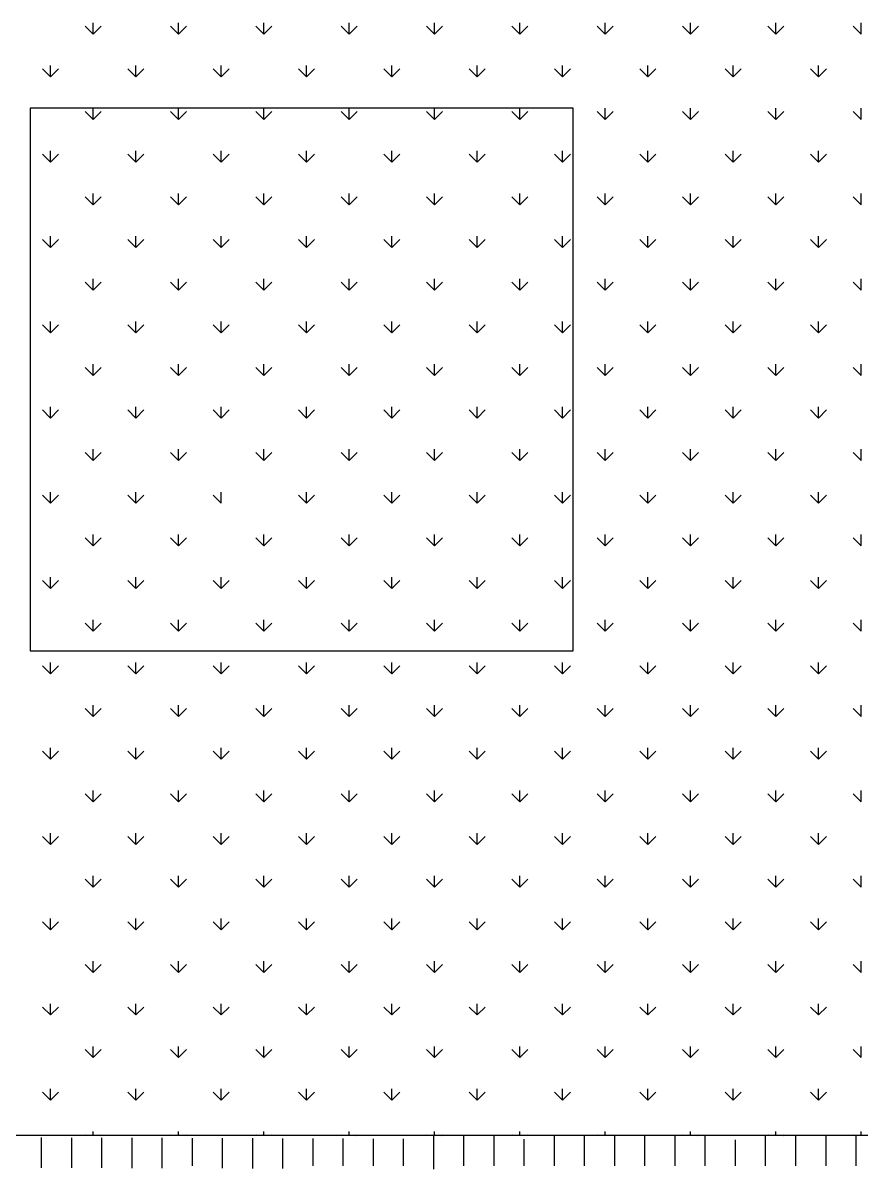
# Model space of a CAD drawing. Header units: millimetres. Extents: x -30782 to 40110, y 35885 to 73818.
# Drawn here: x -14512 to -13123, y 68543 to 70444 of the extents above; entities that cross this region are included whole.
import ezdxf

# ---------------------------------------------------------------- set-up
doc = ezdxf.new("R2010")
doc.units = ezdxf.units.MM

# ---------------------------------------------------------------- blocks, each defined once
blk = doc.blocks.new('A$C7DEE7CBF')
for p, q in [((1404, 1881.8, -342.9), (1390.7, 1895.1, -342.9)), ((1404, 1881.8, -342.9), (1404, 1900.6, -342.9)), ((1404, 1881.8, -342.9), (1417.3, 1895.1, -342.9)), ((1545.4, 1881.8, -342.9), (1532.2, 1895.1, -342.9)), ((1545.4, 1881.8, -342.9), (1545.4, 1900.6, -342.9)), ((1545.4, 1881.8, -342.9), (1558.7, 1895.1, -342.9)), ((1686.8, 1881.8, -342.9), (1673.6, 1895.1, -342.9)), ((1686.8, 1881.8, -342.9), (1686.8, 1900.6, -342.9)), ((1686.8, 1881.8, -342.9), (1700.1, 1895.1, -342.9)), ((1828.3, 1881.8, -342.9), (1815, 1895.1, -342.9)), ((1828.3, 1881.8, -342.9), (1828.3, 1900.6, -342.9)), ((1828.3, 1881.8, -342.9), (1841.5, 1895.1, -342.9)), ((1969.7, 1881.8, -342.9), (1956.4, 1895.1, -342.9)), ((1969.7, 1881.8, -342.9), (1969.7, 1900.6, -342.9)), ((1969.7, 1881.8, -342.9), (1982.9, 1895.1, -342.9)), ((2111.1, 1881.8, -342.9), (2097.8, 1895.1, -342.9)), ((2111.1, 1881.8, -342.9), (2111.1, 1900.6, -342.9)), ((2111.1, 1881.8, -342.9), (2124.4, 1895.1, -342.9)), ((2252.5, 1881.8, -342.9), (2239.3, 1895.1, -342.9)), ((2252.5, 1881.8, -342.9), (2252.5, 1900.6, -342.9)), ((2252.5, 1881.8, -342.9), (2265.8, 1895.1, -342.9)), ((2393.9, 1881.8, -342.9), (2380.7, 1895.1, -342.9)), ((2393.9, 1881.8, -342.9), (2393.9, 1900.6, -342.9)), ((2393.9, 1881.8, -342.9), (2407.2, 1895.1, -342.9)), ((2535.4, 1881.8, -342.9), (2522.1, 1895.1, -342.9)), ((2535.4, 1881.8, -342.9), (2535.4, 1900.6, -342.9)), ((2535.4, 1881.8, -342.9), (2548.6, 1895.1, -342.9)), ((2676.8, 1881.8, -342.9), (2663.5, 1895.1, -342.9)), ((2676.8, 1881.8, -342.9), (2676.8, 1900.6, -342.9)), ((1333.3, 1811.1, -342.9), (1333.3, 1829.9, -342.9)), ((1474.7, 1811.1, -342.9), (1474.7, 1829.9, -342.9)), ((1616.1, 1811.1, -342.9), (1616.1, 1829.9, -342.9)), ((1757.5, 1811.1, -342.9), (1757.5, 1829.9, -342.9)), ((1899, 1811.1, -342.9), (1899, 1829.9, -342.9)), ((2040.4, 1811.1, -342.9), (2040.4, 1829.9, -342.9)), ((2181.8, 1811.1, -342.9), (2181.8, 1829.9, -342.9)), ((2323.2, 1811.1, -342.9), (2323.2, 1829.9, -342.9)), ((2464.7, 1811.1, -342.9), (2464.7, 1829.9, -342.9)), ((2606.1, 1811.1, -342.9), (2606.1, 1829.9, -342.9)), ((1333.3, 1811.1, -342.9), (1320, 1824.4, -342.9)), ((1333.3, 1811.1, -342.9), (1346.5, 1824.4, -342.9)), ((1474.7, 1811.1, -342.9), (1461.4, 1824.4, -342.9)), ((1474.7, 1811.1, -342.9), (1488, 1824.4, -342.9)), ((1616.1, 1811.1, -342.9), (1602.9, 1824.4, -342.9)), ((1616.1, 1811.1, -342.9), (1629.4, 1824.4, -342.9)), ((1757.5, 1811.1, -342.9), (1744.3, 1824.4, -342.9)), ((1757.5, 1811.1, -342.9), (1770.8, 1824.4, -342.9)), ((1899, 1811.1, -342.9), (1885.7, 1824.4, -342.9)), ((1899, 1811.1, -342.9), (1912.2, 1824.4, -342.9)), ((2040.4, 1811.1, -342.9), (2027.1, 1824.4, -342.9)), ((2040.4, 1811.1, -342.9), (2053.6, 1824.4, -342.9)), ((2181.8, 1811.1, -342.9), (2168.6, 1824.4, -342.9)), ((2181.8, 1811.1, -342.9), (2195.1, 1824.4, -342.9)), ((2323.2, 1811.1, -342.9), (2310, 1824.4, -342.9)), ((2323.2, 1811.1, -342.9), (2336.5, 1824.4, -342.9)), ((2464.7, 1811.1, -342.9), (2451.4, 1824.4, -342.9)), ((2464.7, 1811.1, -342.9), (2477.9, 1824.4, -342.9)), ((2606.1, 1811.1, -342.9), (2592.8, 1824.4, -342.9)), ((2606.1, 1811.1, -342.9), (2619.3, 1824.4, -342.9)), ((1299.7, 1759.4, -342.9), (1299.7, 859.4, -342.9)), ((2199.7, 1759.4, -342.9), (1299.7, 1759.4, -342.9)), ((1404, 1740.4, -342.9), (1390.7, 1753.6, -342.9)), ((1404, 1740.4, -342.9), (1404, 1759.1, -342.9)), ((1404, 1740.4, -342.9), (1417.3, 1753.6, -342.9)), ((1545.4, 1740.4, -342.9), (1532.2, 1753.6, -342.9)), ((1545.4, 1740.4, -342.9), (1545.4, 1759.1, -342.9)), ((1545.4, 1740.4, -342.9), (1558.7, 1753.6, -342.9)), ((1686.8, 1740.4, -342.9), (1673.6, 1753.6, -342.9)), ((1686.8, 1740.4, -342.9), (1686.8, 1759.1, -342.9)), ((1686.8, 1740.4, -342.9), (1700.1, 1753.6, -342.9)), ((1828.3, 1740.4, -342.9), (1815, 1753.6, -342.9)), ((1828.3, 1740.4, -342.9), (1828.3, 1759.1, -342.9)), ((1828.3, 1740.4, -342.9), (1841.5, 1753.6, -342.9)), ((1969.7, 1740.4, -342.9), (1956.4, 1753.6, -342.9)), ((1969.7, 1740.4, -342.9), (1969.7, 1759.1, -342.9)), ((1969.7, 1740.4, -342.9), (1982.9, 1753.6, -342.9)), ((2111.1, 1740.4, -342.9), (2097.8, 1753.6, -342.9)), ((2111.1, 1740.4, -342.9), (2111.1, 1759.1, -342.9)), ((2111.1, 1740.4, -342.9), (2124.4, 1753.6, -342.9)), ((2199.7, 859.4, -342.9), (2199.7, 1759.4, -342.9)), ((2252.5, 1740.4, -342.9), (2239.3, 1753.6, -342.9)), ((2252.5, 1740.4, -342.9), (2252.5, 1759.1, -342.9)), ((2252.5, 1740.4, -342.9), (2265.8, 1753.6, -342.9)), ((2393.9, 1740.4, -342.9), (2380.7, 1753.6, -342.9)), ((2393.9, 1740.4, -342.9), (2393.9, 1759.1, -342.9)), ((2393.9, 1740.4, -342.9), (2407.2, 1753.6, -342.9)), ((2535.4, 1740.4, -342.9), (2522.1, 1753.6, -342.9)), ((2535.4, 1740.4, -342.9), (2535.4, 1759.1, -342.9)), ((2535.4, 1740.4, -342.9), (2548.6, 1753.6, -342.9)), ((2676.8, 1740.4, -342.9), (2663.5, 1753.6, -342.9)), ((2676.8, 1740.4, -342.9), (2676.8, 1759.1, -342.9)), ((1333.3, 1669.7, -342.9), (1320, 1682.9, -342.9)), ((1333.3, 1669.7, -342.9), (1333.3, 1688.4, -342.9)), ((1333.3, 1669.7, -342.9), (1346.5, 1682.9, -342.9)), ((1474.7, 1669.7, -342.9), (1461.4, 1682.9, -342.9)), ((1474.7, 1669.7, -342.9), (1474.7, 1688.4, -342.9)), ((1474.7, 1669.7, -342.9), (1488, 1682.9, -342.9)), ((1616.1, 1669.7, -342.9), (1602.9, 1682.9, -342.9)), ((1616.1, 1669.7, -342.9), (1616.1, 1688.4, -342.9)), ((1616.1, 1669.7, -342.9), (1629.4, 1682.9, -342.9)), ((1757.5, 1669.7, -342.9), (1744.3, 1682.9, -342.9)), ((1757.5, 1669.7, -342.9), (1757.5, 1688.4, -342.9)), ((1757.5, 1669.7, -342.9), (1770.8, 1682.9, -342.9)), ((1899, 1669.7, -342.9), (1885.7, 1682.9, -342.9)), ((1899, 1669.7, -342.9), (1899, 1688.4, -342.9)), ((1899, 1669.7, -342.9), (1912.2, 1682.9, -342.9)), ((2040.4, 1669.7, -342.9), (2027.1, 1682.9, -342.9)), ((2040.4, 1669.7, -342.9), (2040.4, 1688.4, -342.9)), ((2040.4, 1669.7, -342.9), (2053.6, 1682.9, -342.9)), ((2181.8, 1669.7, -342.9), (2168.6, 1682.9, -342.9)), ((2181.8, 1669.7, -342.9), (2181.8, 1688.4, -342.9)), ((2181.8, 1669.7, -342.9), (2195.1, 1682.9, -342.9)), ((2323.2, 1669.7, -342.9), (2310, 1682.9, -342.9)), ((2323.2, 1669.7, -342.9), (2323.2, 1688.4, -342.9)), ((2323.2, 1669.7, -342.9), (2336.5, 1682.9, -342.9)), ((2464.7, 1669.7, -342.9), (2451.4, 1682.9, -342.9)), ((2464.7, 1669.7, -342.9), (2464.7, 1688.4, -342.9)), ((2464.7, 1669.7, -342.9), (2477.9, 1682.9, -342.9)), ((2606.1, 1669.7, -342.9), (2592.8, 1682.9, -342.9)), ((2606.1, 1669.7, -342.9), (2606.1, 1688.4, -342.9)), ((2606.1, 1669.7, -342.9), (2619.3, 1682.9, -342.9)), ((1404, 1599, -342.9), (1404, 1617.7, -342.9)), ((1545.4, 1599, -342.9), (1545.4, 1617.7, -342.9)), ((1686.8, 1599, -342.9), (1686.8, 1617.7, -342.9)), ((1828.3, 1599, -342.9), (1828.3, 1617.7, -342.9)), ((1969.7, 1599, -342.9), (1969.7, 1617.7, -342.9)), ((2111.1, 1599, -342.9), (2111.1, 1617.7, -342.9)), ((2252.5, 1599, -342.9), (2252.5, 1617.7, -342.9)), ((2393.9, 1599, -342.9), (2393.9, 1617.7, -342.9)), ((2535.4, 1599, -342.9), (2535.4, 1617.7, -342.9)), ((2676.8, 1599, -342.9), (2676.8, 1617.7, -342.9)), ((1404, 1599, -342.9), (1390.7, 1612.2, -342.9)), ((1404, 1599, -342.9), (1417.3, 1612.2, -342.9)), ((1545.4, 1599, -342.9), (1532.2, 1612.2, -342.9)), ((1545.4, 1599, -342.9), (1558.7, 1612.2, -342.9)), ((1686.8, 1599, -342.9), (1673.6, 1612.2, -342.9)), ((1686.8, 1599, -342.9), (1700.1, 1612.2, -342.9)), ((1828.3, 1599, -342.9), (1815, 1612.2, -342.9)), ((1828.3, 1599, -342.9), (1841.5, 1612.2, -342.9)), ((1969.7, 1599, -342.9), (1956.4, 1612.2, -342.9)), ((1969.7, 1599, -342.9), (1982.9, 1612.2, -342.9)), ((2111.1, 1599, -342.9), (2097.8, 1612.2, -342.9)), ((2111.1, 1599, -342.9), (2124.4, 1612.2, -342.9)), ((2252.5, 1599, -342.9), (2239.3, 1612.2, -342.9)), ((2252.5, 1599, -342.9), (2265.8, 1612.2, -342.9)), ((2393.9, 1599, -342.9), (2380.7, 1612.2, -342.9)), ((2393.9, 1599, -342.9), (2407.2, 1612.2, -342.9)), ((2535.4, 1599, -342.9), (2522.1, 1612.2, -342.9)), ((2535.4, 1599, -342.9), (2548.6, 1612.2, -342.9)), ((2676.8, 1599, -342.9), (2663.5, 1612.2, -342.9)), ((1333.3, 1528.3, -342.9), (1320, 1541.5, -342.9)), ((1333.3, 1528.3, -342.9), (1333.3, 1547, -342.9)), ((1333.3, 1528.3, -342.9), (1346.5, 1541.5, -342.9)), ((1474.7, 1528.3, -342.9), (1461.4, 1541.5, -342.9)), ((1474.7, 1528.3, -342.9), (1474.7, 1547, -342.9)), ((1474.7, 1528.3, -342.9), (1488, 1541.5, -342.9)), ((1616.1, 1528.3, -342.9), (1602.9, 1541.5, -342.9)), ((1616.1, 1528.3, -342.9), (1616.1, 1547, -342.9)), ((1616.1, 1528.3, -342.9), (1629.4, 1541.5, -342.9)), ((1757.5, 1528.3, -342.9), (1744.3, 1541.5, -342.9)), ((1757.5, 1528.3, -342.9), (1757.5, 1547, -342.9)), ((1757.5, 1528.3, -342.9), (1770.8, 1541.5, -342.9)), ((1899, 1528.3, -342.9), (1885.7, 1541.5, -342.9)), ((1899, 1528.3, -342.9), (1899, 1547, -342.9)), ((1899, 1528.3, -342.9), (1912.2, 1541.5, -342.9)), ((2040.4, 1528.3, -342.9), (2027.1, 1541.5, -342.9)), ((2040.4, 1528.3, -342.9), (2040.4, 1547, -342.9)), ((2040.4, 1528.3, -342.9), (2053.6, 1541.5, -342.9)), ((2181.8, 1528.3, -342.9), (2168.6, 1541.5, -342.9)), ((2181.8, 1528.3, -342.9), (2181.8, 1547, -342.9)), ((2181.8, 1528.3, -342.9), (2195.1, 1541.5, -342.9)), ((2323.2, 1528.3, -342.9), (2310, 1541.5, -342.9)), ((2323.2, 1528.3, -342.9), (2323.2, 1547, -342.9)), ((2323.2, 1528.3, -342.9), (2336.5, 1541.5, -342.9)), ((2464.7, 1528.3, -342.9), (2451.4, 1541.5, -342.9)), ((2464.7, 1528.3, -342.9), (2464.7, 1547, -342.9)), ((2464.7, 1528.3, -342.9), (2477.9, 1541.5, -342.9)), ((2606.1, 1528.3, -342.9), (2592.8, 1541.5, -342.9)), ((2606.1, 1528.3, -342.9), (2606.1, 1547, -342.9)), ((2606.1, 1528.3, -342.9), (2619.3, 1541.5, -342.9)), ((1404, 1457.5, -342.9), (1390.7, 1470.8, -342.9)), ((1404, 1457.5, -342.9), (1404, 1476.3, -342.9)), ((1404, 1457.5, -342.9), (1417.3, 1470.8, -342.9)), ((1545.4, 1457.5, -342.9), (1532.2, 1470.8, -342.9)), ((1545.4, 1457.5, -342.9), (1545.4, 1476.3, -342.9)), ((1545.4, 1457.5, -342.9), (1558.7, 1470.8, -342.9)), ((1686.8, 1457.5, -342.9), (1673.6, 1470.8, -342.9)), ((1686.8, 1457.5, -342.9), (1686.8, 1476.3, -342.9)), ((1686.8, 1457.5, -342.9), (1700.1, 1470.8, -342.9)), ((1828.3, 1457.5, -342.9), (1815, 1470.8, -342.9)), ((1828.3, 1457.5, -342.9), (1828.3, 1476.3, -342.9)), ((1828.3, 1457.5, -342.9), (1841.5, 1470.8, -342.9)), ((1969.7, 1457.5, -342.9), (1956.4, 1470.8, -342.9)), ((1969.7, 1457.5, -342.9), (1969.7, 1476.3, -342.9)), ((1969.7, 1457.5, -342.9), (1982.9, 1470.8, -342.9)), ((2111.1, 1457.5, -342.9), (2097.8, 1470.8, -342.9)), ((2111.1, 1457.5, -342.9), (2111.1, 1476.3, -342.9)), ((2111.1, 1457.5, -342.9), (2124.4, 1470.8, -342.9)), ((2252.5, 1457.5, -342.9), (2239.3, 1470.8, -342.9)), ((2252.5, 1457.5, -342.9), (2252.5, 1476.3, -342.9)), ((2252.5, 1457.5, -342.9), (2265.8, 1470.8, -342.9)), ((2393.9, 1457.5, -342.9), (2380.7, 1470.8, -342.9)), ((2393.9, 1457.5, -342.9), (2393.9, 1476.3, -342.9)), ((2393.9, 1457.5, -342.9), (2407.2, 1470.8, -342.9)), ((2535.4, 1457.5, -342.9), (2522.1, 1470.8, -342.9)), ((2535.4, 1457.5, -342.9), (2535.4, 1476.3, -342.9)), ((2535.4, 1457.5, -342.9), (2548.6, 1470.8, -342.9)), ((2676.8, 1457.5, -342.9), (2663.5, 1470.8, -342.9)), ((2676.8, 1457.5, -342.9), (2676.8, 1476.3, -342.9)), ((1333.3, 1386.8, -342.9), (1320, 1400.1, -342.9)), ((1333.3, 1386.8, -342.9), (1333.3, 1405.6, -342.9)), ((1333.3, 1386.8, -342.9), (1346.5, 1400.1, -342.9)), ((1474.7, 1386.8, -342.9), (1461.4, 1400.1, -342.9)), ((1474.7, 1386.8, -342.9), (1474.7, 1405.6, -342.9)), ((1474.7, 1386.8, -342.9), (1488, 1400.1, -342.9)), ((1616.1, 1386.8, -342.9), (1602.9, 1400.1, -342.9)), ((1616.1, 1386.8, -342.9), (1616.1, 1405.6, -342.9)), ((1616.1, 1386.8, -342.9), (1629.4, 1400.1, -342.9)), ((1757.5, 1386.8, -342.9), (1744.3, 1400.1, -342.9)), ((1757.5, 1386.8, -342.9), (1757.5, 1405.6, -342.9)), ((1757.5, 1386.8, -342.9), (1770.8, 1400.1, -342.9)), ((1899, 1386.8, -342.9), (1885.7, 1400.1, -342.9)), ((1899, 1386.8, -342.9), (1899, 1405.6, -342.9)), ((1899, 1386.8, -342.9), (1912.2, 1400.1, -342.9)), ((2040.4, 1386.8, -342.9), (2027.1, 1400.1, -342.9)), ((2040.4, 1386.8, -342.9), (2040.4, 1405.6, -342.9)), ((2040.4, 1386.8, -342.9), (2053.6, 1400.1, -342.9)), ((2181.8, 1386.8, -342.9), (2168.6, 1400.1, -342.9)), ((2181.8, 1386.8, -342.9), (2181.8, 1405.6, -342.9)), ((2181.8, 1386.8, -342.9), (2195.1, 1400.1, -342.9)), ((2323.2, 1386.8, -342.9), (2310, 1400.1, -342.9)), ((2323.2, 1386.8, -342.9), (2323.2, 1405.6, -342.9)), ((2323.2, 1386.8, -342.9), (2336.5, 1400.1, -342.9)), ((2464.7, 1386.8, -342.9), (2451.4, 1400.1, -342.9)), ((2464.7, 1386.8, -342.9), (2464.7, 1405.6, -342.9)), ((2464.7, 1386.8, -342.9), (2477.9, 1400.1, -342.9)), ((2606.1, 1386.8, -342.9), (2592.8, 1400.1, -342.9)), ((2606.1, 1386.8, -342.9), (2606.1, 1405.6, -342.9)), ((2606.1, 1386.8, -342.9), (2619.3, 1400.1, -342.9)), ((1404, 1316.1, -342.9), (1404, 1334.9, -342.9)), ((1545.4, 1316.1, -342.9), (1545.4, 1334.9, -342.9)), ((1686.8, 1316.1, -342.9), (1686.8, 1334.9, -342.9)), ((1828.3, 1316.1, -342.9), (1828.3, 1334.9, -342.9)), ((1969.7, 1316.1, -342.9), (1969.7, 1334.9, -342.9)), ((2111.1, 1316.1, -342.9), (2111.1, 1334.9, -342.9)), ((2252.5, 1316.1, -342.9), (2252.5, 1334.9, -342.9)), ((2393.9, 1316.1, -342.9), (2393.9, 1334.9, -342.9)), ((2535.4, 1316.1, -342.9), (2535.4, 1334.9, -342.9)), ((2676.8, 1316.1, -342.9), (2676.8, 1334.9, -342.9)), ((1404, 1316.1, -342.9), (1390.7, 1329.4, -342.9)), ((1404, 1316.1, -342.9), (1417.3, 1329.4, -342.9)), ((1545.4, 1316.1, -342.9), (1532.2, 1329.4, -342.9)), ((1545.4, 1316.1, -342.9), (1558.7, 1329.4, -342.9)), ((1686.8, 1316.1, -342.9), (1673.6, 1329.4, -342.9)), ((1686.8, 1316.1, -342.9), (1700.1, 1329.4, -342.9)), ((1828.3, 1316.1, -342.9), (1815, 1329.4, -342.9)), ((1828.3, 1316.1, -342.9), (1841.5, 1329.4, -342.9)), ((1969.7, 1316.1, -342.9), (1956.4, 1329.4, -342.9)), ((1969.7, 1316.1, -342.9), (1982.9, 1329.4, -342.9)), ((2111.1, 1316.1, -342.9), (2097.8, 1329.4, -342.9)), ((2111.1, 1316.1, -342.9), (2124.4, 1329.4, -342.9)), ((2252.5, 1316.1, -342.9), (2239.3, 1329.4, -342.9)), ((2252.5, 1316.1, -342.9), (2265.8, 1329.4, -342.9)), ((2393.9, 1316.1, -342.9), (2380.7, 1329.4, -342.9)), ((2393.9, 1316.1, -342.9), (2407.2, 1329.4, -342.9)), ((2535.4, 1316.1, -342.9), (2522.1, 1329.4, -342.9)), ((2535.4, 1316.1, -342.9), (2548.6, 1329.4, -342.9)), ((2676.8, 1316.1, -342.9), (2663.5, 1329.4, -342.9)), ((1333.3, 1245.4, -342.9), (1320, 1258.7, -342.9)), ((1333.3, 1245.4, -342.9), (1333.3, 1264.2, -342.9)), ((1333.3, 1245.4, -342.9), (1346.5, 1258.7, -342.9)), ((1474.7, 1245.4, -342.9), (1461.4, 1258.7, -342.9)), ((1474.7, 1245.4, -342.9), (1474.7, 1264.2, -342.9)), ((1474.7, 1245.4, -342.9), (1488, 1258.7, -342.9)), ((1616.1, 1245.4, -342.9), (1602.9, 1258.7, -342.9)), ((1616.1, 1245.4, -342.9), (1616.1, 1264.2, -342.9)), ((1616.1, 1245.4, -342.9), (1629.4, 1258.7, -342.9)), ((1757.5, 1245.4, -342.9), (1744.3, 1258.7, -342.9)), ((1757.5, 1245.4, -342.9), (1757.5, 1264.2, -342.9)), ((1757.5, 1245.4, -342.9), (1770.8, 1258.7, -342.9)), ((1899, 1245.4, -342.9), (1885.7, 1258.7, -342.9)), ((1899, 1245.4, -342.9), (1899, 1264.2, -342.9)), ((1899, 1245.4, -342.9), (1912.2, 1258.7, -342.9)), ((2040.4, 1245.4, -342.9), (2027.1, 1258.7, -342.9)), ((2040.4, 1245.4, -342.9), (2040.4, 1264.2, -342.9)), ((2040.4, 1245.4, -342.9), (2053.6, 1258.7, -342.9)), ((2181.8, 1245.4, -342.9), (2168.6, 1258.7, -342.9)), ((2181.8, 1245.4, -342.9), (2181.8, 1264.2, -342.9)), ((2181.8, 1245.4, -342.9), (2195.1, 1258.7, -342.9)), ((2323.2, 1245.4, -342.9), (2310, 1258.7, -342.9)), ((2323.2, 1245.4, -342.9), (2323.2, 1264.2, -342.9)), ((2323.2, 1245.4, -342.9), (2336.5, 1258.7, -342.9)), ((2464.7, 1245.4, -342.9), (2451.4, 1258.7, -342.9)), ((2464.7, 1245.4, -342.9), (2464.7, 1264.2, -342.9)), ((2464.7, 1245.4, -342.9), (2477.9, 1258.7, -342.9)), ((2606.1, 1245.4, -342.9), (2592.8, 1258.7, -342.9)), ((2606.1, 1245.4, -342.9), (2606.1, 1264.2, -342.9)), ((2606.1, 1245.4, -342.9), (2619.3, 1258.7, -342.9)), ((1404, 1174.7, -342.9), (1390.7, 1188, -342.9)), ((1404, 1174.7, -342.9), (1404, 1193.5, -342.9)), ((1404, 1174.7, -342.9), (1417.3, 1188, -342.9)), ((1545.4, 1174.7, -342.9), (1532.2, 1188, -342.9)), ((1545.4, 1174.7, -342.9), (1545.4, 1193.5, -342.9)), ((1545.4, 1174.7, -342.9), (1558.7, 1188, -342.9)), ((1686.8, 1174.7, -342.9), (1673.6, 1188, -342.9)), ((1686.8, 1174.7, -342.9), (1686.8, 1193.5, -342.9)), ((1686.8, 1174.7, -342.9), (1700.1, 1188, -342.9)), ((1828.3, 1174.7, -342.9), (1815, 1188, -342.9)), ((1828.3, 1174.7, -342.9), (1828.3, 1193.5, -342.9)), ((1828.3, 1174.7, -342.9), (1841.5, 1188, -342.9)), ((1969.7, 1174.7, -342.9), (1956.4, 1188, -342.9)), ((1969.7, 1174.7, -342.9), (1969.7, 1193.5, -342.9)), ((1969.7, 1174.7, -342.9), (1982.9, 1188, -342.9)), ((2111.1, 1174.7, -342.9), (2097.8, 1188, -342.9)), ((2111.1, 1174.7, -342.9), (2111.1, 1193.5, -342.9)), ((2111.1, 1174.7, -342.9), (2124.4, 1188, -342.9)), ((2252.5, 1174.7, -342.9), (2239.3, 1188, -342.9)), ((2252.5, 1174.7, -342.9), (2252.5, 1193.5, -342.9)), ((2252.5, 1174.7, -342.9), (2265.8, 1188, -342.9)), ((2393.9, 1174.7, -342.9), (2380.7, 1188, -342.9)), ((2393.9, 1174.7, -342.9), (2393.9, 1193.5, -342.9)), ((2393.9, 1174.7, -342.9), (2407.2, 1188, -342.9)), ((2535.4, 1174.7, -342.9), (2522.1, 1188, -342.9)), ((2535.4, 1174.7, -342.9), (2535.4, 1193.5, -342.9)), ((2535.4, 1174.7, -342.9), (2548.6, 1188, -342.9)), ((2676.8, 1174.7, -342.9), (2663.5, 1188, -342.9)), ((2676.8, 1174.7, -342.9), (2676.8, 1193.5, -342.9)), ((1333.3, 1104, -342.9), (1333.3, 1122.7, -342.9)), ((1474.7, 1104, -342.9), (1474.7, 1122.7, -342.9)), ((1616.1, 1104, -342.9), (1616.1, 1122.7, -342.9)), ((1757.5, 1104, -342.9), (1757.5, 1122.7, -342.9)), ((1899, 1104, -342.9), (1899, 1122.7, -342.9)), ((2040.4, 1104, -342.9), (2040.4, 1122.7, -342.9)), ((2181.8, 1104, -342.9), (2181.8, 1122.7, -342.9)), ((2323.2, 1104, -342.9), (2323.2, 1122.7, -342.9)), ((2464.7, 1104, -342.9), (2464.7, 1122.7, -342.9)), ((2606.1, 1104, -342.9), (2606.1, 1122.7, -342.9)), ((1333.3, 1104, -342.9), (1320, 1117.3, -342.9)), ((1333.3, 1104, -342.9), (1346.5, 1117.3, -342.9)), ((1474.7, 1104, -342.9), (1461.4, 1117.3, -342.9)), ((1474.7, 1104, -342.9), (1488, 1117.3, -342.9)), ((1616.1, 1104, -342.9), (1602.9, 1117.3, -342.9)), ((1757.5, 1104, -342.9), (1744.3, 1117.3, -342.9)), ((1757.5, 1104, -342.9), (1770.8, 1117.3, -342.9)), ((1899, 1104, -342.9), (1885.7, 1117.3, -342.9)), ((1899, 1104, -342.9), (1912.2, 1117.3, -342.9)), ((2040.4, 1104, -342.9), (2027.1, 1117.3, -342.9)), ((2040.4, 1104, -342.9), (2053.6, 1117.3, -342.9)), ((2181.8, 1104, -342.9), (2168.6, 1117.3, -342.9)), ((2181.8, 1104, -342.9), (2195.1, 1117.3, -342.9)), ((2323.2, 1104, -342.9), (2310, 1117.3, -342.9)), ((2323.2, 1104, -342.9), (2336.5, 1117.3, -342.9)), ((2464.7, 1104, -342.9), (2451.4, 1117.3, -342.9)), ((2464.7, 1104, -342.9), (2477.9, 1117.3, -342.9)), ((2606.1, 1104, -342.9), (2592.8, 1117.3, -342.9)), ((2606.1, 1104, -342.9), (2619.3, 1117.3, -342.9)), ((1404, 1033.3, -342.9), (1390.7, 1046.5, -342.9)), ((1404, 1033.3, -342.9), (1404, 1052, -342.9)), ((1404, 1033.3, -342.9), (1417.3, 1046.5, -342.9)), ((1545.4, 1033.3, -342.9), (1532.2, 1046.5, -342.9)), ((1545.4, 1033.3, -342.9), (1545.4, 1052, -342.9)), ((1545.4, 1033.3, -342.9), (1558.7, 1046.5, -342.9)), ((1686.8, 1033.3, -342.9), (1673.6, 1046.5, -342.9)), ((1686.8, 1033.3, -342.9), (1686.8, 1052, -342.9)), ((1686.8, 1033.3, -342.9), (1700.1, 1046.5, -342.9)), ((1828.3, 1033.3, -342.9), (1815, 1046.5, -342.9)), ((1828.3, 1033.3, -342.9), (1828.3, 1052, -342.9)), ((1828.3, 1033.3, -342.9), (1841.5, 1046.5, -342.9)), ((1969.7, 1033.3, -342.9), (1956.4, 1046.5, -342.9)), ((1969.7, 1033.3, -342.9), (1969.7, 1052, -342.9)), ((1969.7, 1033.3, -342.9), (1982.9, 1046.5, -342.9)), ((2111.1, 1033.3, -342.9), (2097.8, 1046.5, -342.9)), ((2111.1, 1033.3, -342.9), (2111.1, 1052, -342.9)), ((2111.1, 1033.3, -342.9), (2124.4, 1046.5, -342.9)), ((2252.5, 1033.3, -342.9), (2239.3, 1046.5, -342.9)), ((2252.5, 1033.3, -342.9), (2252.5, 1052, -342.9)), ((2252.5, 1033.3, -342.9), (2265.8, 1046.5, -342.9)), ((2393.9, 1033.3, -342.9), (2380.7, 1046.5, -342.9)), ((2393.9, 1033.3, -342.9), (2393.9, 1052, -342.9)), ((2393.9, 1033.3, -342.9), (2407.2, 1046.5, -342.9)), ((2535.4, 1033.3, -342.9), (2522.1, 1046.5, -342.9)), ((2535.4, 1033.3, -342.9), (2535.4, 1052, -342.9)), ((2535.4, 1033.3, -342.9), (2548.6, 1046.5, -342.9)), ((2676.8, 1033.3, -342.9), (2663.5, 1046.5, -342.9)), ((2676.8, 1033.3, -342.9), (2676.8, 1052, -342.9)), ((1333.3, 962.6, -342.9), (1320, 975.8, -342.9)), ((1333.3, 962.6, -342.9), (1333.3, 981.3, -342.9)), ((1333.3, 962.6, -342.9), (1346.5, 975.8, -342.9)), ((1474.7, 962.6, -342.9), (1461.4, 975.8, -342.9)), ((1474.7, 962.6, -342.9), (1474.7, 981.3, -342.9)), ((1474.7, 962.6, -342.9), (1488, 975.8, -342.9)), ((1616.1, 962.6, -342.9), (1602.9, 975.8, -342.9)), ((1616.1, 962.6, -342.9), (1616.1, 981.3, -342.9)), ((1616.1, 962.6, -342.9), (1629.4, 975.8, -342.9)), ((1757.5, 962.6, -342.9), (1744.3, 975.8, -342.9)), ((1757.5, 962.6, -342.9), (1757.5, 981.3, -342.9)), ((1757.5, 962.6, -342.9), (1770.8, 975.8, -342.9)), ((1899, 962.6, -342.9), (1885.7, 975.8, -342.9)), ((1899, 962.6, -342.9), (1899, 981.3, -342.9)), ((1899, 962.6, -342.9), (1912.2, 975.8, -342.9)), ((2040.4, 962.6, -342.9), (2027.1, 975.8, -342.9)), ((2040.4, 962.6, -342.9), (2040.4, 981.3, -342.9)), ((2040.4, 962.6, -342.9), (2053.6, 975.8, -342.9)), ((2181.8, 962.6, -342.9), (2168.6, 975.8, -342.9)), ((2181.8, 962.6, -342.9), (2181.8, 981.3, -342.9)), ((2181.8, 962.6, -342.9), (2195.1, 975.8, -342.9)), ((2323.2, 962.6, -342.9), (2310, 975.8, -342.9)), ((2323.2, 962.6, -342.9), (2323.2, 981.3, -342.9)), ((2323.2, 962.6, -342.9), (2336.5, 975.8, -342.9)), ((2464.7, 962.6, -342.9), (2451.4, 975.8, -342.9)), ((2464.7, 962.6, -342.9), (2464.7, 981.3, -342.9)), ((2464.7, 962.6, -342.9), (2477.9, 975.8, -342.9)), ((2606.1, 962.6, -342.9), (2592.8, 975.8, -342.9)), ((2606.1, 962.6, -342.9), (2606.1, 981.3, -342.9)), ((2606.1, 962.6, -342.9), (2619.3, 975.8, -342.9)), ((1404, 891.9, -342.9), (1390.7, 905.1, -342.9)), ((1404, 891.9, -342.9), (1404, 910.6, -342.9)), ((1404, 891.9, -342.9), (1417.3, 905.1, -342.9)), ((1545.4, 891.9, -342.9), (1532.2, 905.1, -342.9)), ((1545.4, 891.9, -342.9), (1545.4, 910.6, -342.9)), ((1545.4, 891.9, -342.9), (1558.7, 905.1, -342.9)), ((1686.8, 891.9, -342.9), (1673.6, 905.1, -342.9)), ((1686.8, 891.9, -342.9), (1686.8, 910.6, -342.9)), ((1686.8, 891.9, -342.9), (1700.1, 905.1, -342.9)), ((1828.3, 891.9, -342.9), (1815, 905.1, -342.9)), ((1828.3, 891.9, -342.9), (1828.3, 910.6, -342.9)), ((1828.3, 891.9, -342.9), (1841.5, 905.1, -342.9)), ((1969.7, 891.9, -342.9), (1956.4, 905.1, -342.9)), ((1969.7, 891.9, -342.9), (1969.7, 910.6, -342.9)), ((1969.7, 891.9, -342.9), (1982.9, 905.1, -342.9)), ((2111.1, 891.9, -342.9), (2097.8, 905.1, -342.9)), ((2111.1, 891.9, -342.9), (2111.1, 910.6, -342.9)), ((2111.1, 891.9, -342.9), (2124.4, 905.1, -342.9)), ((2252.5, 891.9, -342.9), (2239.3, 905.1, -342.9)), ((2252.5, 891.9, -342.9), (2252.5, 910.6, -342.9)), ((2252.5, 891.9, -342.9), (2265.8, 905.1, -342.9)), ((2393.9, 891.9, -342.9), (2380.7, 905.1, -342.9)), ((2393.9, 891.9, -342.9), (2393.9, 910.6, -342.9)), ((2393.9, 891.9, -342.9), (2407.2, 905.1, -342.9)), ((2535.4, 891.9, -342.9), (2522.1, 905.1, -342.9)), ((2535.4, 891.9, -342.9), (2535.4, 910.6, -342.9)), ((2535.4, 891.9, -342.9), (2548.6, 905.1, -342.9)), ((2676.8, 891.9, -342.9), (2663.5, 905.1, -342.9)), ((2676.8, 891.9, -342.9), (2676.8, 910.6, -342.9)), ((1299.7, 859.4, -342.9), (2199.7, 859.4, -342.9)), ((1333.3, 821.2, -342.9), (1333.3, 839.9, -342.9)), ((1474.7, 821.2, -342.9), (1474.7, 839.9, -342.9)), ((1616.1, 821.2, -342.9), (1616.1, 839.9, -342.9)), ((1757.5, 821.2, -342.9), (1757.5, 839.9, -342.9)), ((1899, 821.2, -342.9), (1899, 839.9, -342.9)), ((2040.4, 821.2, -342.9), (2040.4, 839.9, -342.9)), ((2181.8, 821.2, -342.9), (2181.8, 839.9, -342.9)), ((2323.2, 821.2, -342.9), (2323.2, 839.9, -342.9)), ((2464.7, 821.2, -342.9), (2464.7, 839.9, -342.9)), ((2606.1, 821.2, -342.9), (2606.1, 839.9, -342.9)), ((1333.3, 821.2, -342.9), (1320, 834.4, -342.9)), ((1333.3, 821.2, -342.9), (1346.5, 834.4, -342.9)), ((1474.7, 821.2, -342.9), (1461.4, 834.4, -342.9)), ((1474.7, 821.2, -342.9), (1488, 834.4, -342.9)), ((1616.1, 821.2, -342.9), (1602.9, 834.4, -342.9)), ((1616.1, 821.2, -342.9), (1629.4, 834.4, -342.9)), ((1757.5, 821.2, -342.9), (1744.3, 834.4, -342.9)), ((1757.5, 821.2, -342.9), (1770.8, 834.4, -342.9)), ((1899, 821.2, -342.9), (1885.7, 834.4, -342.9)), ((1899, 821.2, -342.9), (1912.2, 834.4, -342.9)), ((2040.4, 821.2, -342.9), (2027.1, 834.4, -342.9)), ((2040.4, 821.2, -342.9), (2053.6, 834.4, -342.9)), ((2181.8, 821.2, -342.9), (2168.6, 834.4, -342.9)), ((2181.8, 821.2, -342.9), (2195.1, 834.4, -342.9)), ((2323.2, 821.2, -342.9), (2310, 834.4, -342.9)), ((2323.2, 821.2, -342.9), (2336.5, 834.4, -342.9)), ((2464.7, 821.2, -342.9), (2451.4, 834.4, -342.9)), ((2464.7, 821.2, -342.9), (2477.9, 834.4, -342.9)), ((2606.1, 821.2, -342.9), (2592.8, 834.4, -342.9)), ((2606.1, 821.2, -342.9), (2619.3, 834.4, -342.9)), ((1404, 750.4, -342.9), (1390.7, 763.7, -342.9)), ((1404, 750.4, -342.9), (1404, 769.2, -342.9)), ((1404, 750.4, -342.9), (1417.3, 763.7, -342.9)), ((1545.4, 750.4, -342.9), (1532.2, 763.7, -342.9)), ((1545.4, 750.4, -342.9), (1545.4, 769.2, -342.9)), ((1545.4, 750.4, -342.9), (1558.7, 763.7, -342.9)), ((1686.8, 750.4, -342.9), (1673.6, 763.7, -342.9)), ((1686.8, 750.4, -342.9), (1686.8, 769.2, -342.9)), ((1686.8, 750.4, -342.9), (1700.1, 763.7, -342.9)), ((1828.3, 750.4, -342.9), (1815, 763.7, -342.9)), ((1828.3, 750.4, -342.9), (1828.3, 769.2, -342.9)), ((1828.3, 750.4, -342.9), (1841.5, 763.7, -342.9)), ((1969.7, 750.4, -342.9), (1956.4, 763.7, -342.9)), ((1969.7, 750.4, -342.9), (1969.7, 769.2, -342.9)), ((1969.7, 750.4, -342.9), (1982.9, 763.7, -342.9)), ((2111.1, 750.4, -342.9), (2097.8, 763.7, -342.9)), ((2111.1, 750.4, -342.9), (2111.1, 769.2, -342.9)), ((2111.1, 750.4, -342.9), (2124.4, 763.7, -342.9)), ((2252.5, 750.4, -342.9), (2239.3, 763.7, -342.9)), ((2252.5, 750.4, -342.9), (2252.5, 769.2, -342.9)), ((2252.5, 750.4, -342.9), (2265.8, 763.7, -342.9)), ((2393.9, 750.4, -342.9), (2380.7, 763.7, -342.9)), ((2393.9, 750.4, -342.9), (2393.9, 769.2, -342.9)), ((2393.9, 750.4, -342.9), (2407.2, 763.7, -342.9)), ((2535.4, 750.4, -342.9), (2522.1, 763.7, -342.9)), ((2535.4, 750.4, -342.9), (2535.4, 769.2, -342.9)), ((2535.4, 750.4, -342.9), (2548.6, 763.7, -342.9)), ((2676.8, 750.4, -342.9), (2663.5, 763.7, -342.9)), ((2676.8, 750.4, -342.9), (2676.8, 769.2, -342.9)), ((1333.3, 679.7, -342.9), (1320, 693, -342.9)), ((1333.3, 679.7, -342.9), (1333.3, 698.5, -342.9)), ((1333.3, 679.7, -342.9), (1346.5, 693, -342.9)), ((1474.7, 679.7, -342.9), (1461.4, 693, -342.9)), ((1474.7, 679.7, -342.9), (1474.7, 698.5, -342.9)), ((1474.7, 679.7, -342.9), (1488, 693, -342.9)), ((1616.1, 679.7, -342.9), (1602.9, 693, -342.9)), ((1616.1, 679.7, -342.9), (1616.1, 698.5, -342.9)), ((1616.1, 679.7, -342.9), (1629.4, 693, -342.9)), ((1757.5, 679.7, -342.9), (1744.3, 693, -342.9)), ((1757.5, 679.7, -342.9), (1757.5, 698.5, -342.9)), ((1757.5, 679.7, -342.9), (1770.8, 693, -342.9)), ((1899, 679.7, -342.9), (1885.7, 693, -342.9)), ((1899, 679.7, -342.9), (1899, 698.5, -342.9)), ((1899, 679.7, -342.9), (1912.2, 693, -342.9)), ((2040.4, 679.7, -342.9), (2027.1, 693, -342.9)), ((2040.4, 679.7, -342.9), (2040.4, 698.5, -342.9)), ((2040.4, 679.7, -342.9), (2053.6, 693, -342.9)), ((2181.8, 679.7, -342.9), (2168.6, 693, -342.9)), ((2181.8, 679.7, -342.9), (2181.8, 698.5, -342.9)), ((2181.8, 679.7, -342.9), (2195.1, 693, -342.9)), ((2323.2, 679.7, -342.9), (2310, 693, -342.9)), ((2323.2, 679.7, -342.9), (2323.2, 698.5, -342.9)), ((2323.2, 679.7, -342.9), (2336.5, 693, -342.9)), ((2464.7, 679.7, -342.9), (2451.4, 693, -342.9)), ((2464.7, 679.7, -342.9), (2464.7, 698.5, -342.9)), ((2464.7, 679.7, -342.9), (2477.9, 693, -342.9)), ((2606.1, 679.7, -342.9), (2592.8, 693, -342.9)), ((2606.1, 679.7, -342.9), (2606.1, 698.5, -342.9)), ((2606.1, 679.7, -342.9), (2619.3, 693, -342.9)), ((1404, 609, -342.9), (1404, 627.8, -342.9)), ((1545.4, 609, -342.9), (1545.4, 627.8, -342.9)), ((1686.8, 609, -342.9), (1686.8, 627.8, -342.9)), ((1828.3, 609, -342.9), (1828.3, 627.8, -342.9)), ((1969.7, 609, -342.9), (1969.7, 627.8, -342.9)), ((2111.1, 609, -342.9), (2111.1, 627.8, -342.9)), ((2252.5, 609, -342.9), (2252.5, 627.8, -342.9)), ((2393.9, 609, -342.9), (2393.9, 627.8, -342.9)), ((2535.4, 609, -342.9), (2535.4, 627.8, -342.9)), ((2676.8, 609, -342.9), (2676.8, 627.8, -342.9)), ((1404, 609, -342.9), (1390.7, 622.3, -342.9)), ((1404, 609, -342.9), (1417.3, 622.3, -342.9)), ((1545.4, 609, -342.9), (1532.2, 622.3, -342.9)), ((1545.4, 609, -342.9), (1558.7, 622.3, -342.9)), ((1686.8, 609, -342.9), (1673.6, 622.3, -342.9)), ((1686.8, 609, -342.9), (1700.1, 622.3, -342.9)), ((1828.3, 609, -342.9), (1815, 622.3, -342.9)), ((1828.3, 609, -342.9), (1841.5, 622.3, -342.9)), ((1969.7, 609, -342.9), (1956.4, 622.3, -342.9)), ((1969.7, 609, -342.9), (1982.9, 622.3, -342.9)), ((2111.1, 609, -342.9), (2097.8, 622.3, -342.9)), ((2111.1, 609, -342.9), (2124.4, 622.3, -342.9)), ((2252.5, 609, -342.9), (2239.3, 622.3, -342.9)), ((2252.5, 609, -342.9), (2265.8, 622.3, -342.9)), ((2393.9, 609, -342.9), (2380.7, 622.3, -342.9)), ((2393.9, 609, -342.9), (2407.2, 622.3, -342.9)), ((2535.4, 609, -342.9), (2522.1, 622.3, -342.9)), ((2535.4, 609, -342.9), (2548.6, 622.3, -342.9)), ((2676.8, 609, -342.9), (2663.5, 622.3, -342.9)), ((1333.3, 538.3, -342.9), (1320, 551.6, -342.9)), ((1333.3, 538.3, -342.9), (1333.3, 557.1, -342.9)), ((1333.3, 538.3, -342.9), (1346.5, 551.6, -342.9)), ((1474.7, 538.3, -342.9), (1461.4, 551.6, -342.9)), ((1474.7, 538.3, -342.9), (1474.7, 557.1, -342.9)), ((1474.7, 538.3, -342.9), (1488, 551.6, -342.9)), ((1616.1, 538.3, -342.9), (1602.9, 551.6, -342.9)), ((1616.1, 538.3, -342.9), (1616.1, 557.1, -342.9)), ((1616.1, 538.3, -342.9), (1629.4, 551.6, -342.9)), ((1757.5, 538.3, -342.9), (1744.3, 551.6, -342.9)), ((1757.5, 538.3, -342.9), (1757.5, 557.1, -342.9)), ((1757.5, 538.3, -342.9), (1770.8, 551.6, -342.9)), ((1899, 538.3, -342.9), (1885.7, 551.6, -342.9)), ((1899, 538.3, -342.9), (1899, 557.1, -342.9)), ((1899, 538.3, -342.9), (1912.2, 551.6, -342.9)), ((2040.4, 538.3, -342.9), (2027.1, 551.6, -342.9)), ((2040.4, 538.3, -342.9), (2040.4, 557.1, -342.9)), ((2040.4, 538.3, -342.9), (2053.6, 551.6, -342.9)), ((2181.8, 538.3, -342.9), (2168.6, 551.6, -342.9)), ((2181.8, 538.3, -342.9), (2181.8, 557.1, -342.9)), ((2181.8, 538.3, -342.9), (2195.1, 551.6, -342.9)), ((2323.2, 538.3, -342.9), (2310, 551.6, -342.9)), ((2323.2, 538.3, -342.9), (2323.2, 557.1, -342.9)), ((2323.2, 538.3, -342.9), (2336.5, 551.6, -342.9)), ((2464.7, 538.3, -342.9), (2451.4, 551.6, -342.9)), ((2464.7, 538.3, -342.9), (2464.7, 557.1, -342.9)), ((2464.7, 538.3, -342.9), (2477.9, 551.6, -342.9)), ((2606.1, 538.3, -342.9), (2592.8, 551.6, -342.9)), ((2606.1, 538.3, -342.9), (2606.1, 557.1, -342.9)), ((2606.1, 538.3, -342.9), (2619.3, 551.6, -342.9)), ((1404, 467.6, -342.9), (1390.7, 480.9, -342.9)), ((1404, 467.6, -342.9), (1404, 486.3, -342.9)), ((1404, 467.6, -342.9), (1417.3, 480.9, -342.9)), ((1545.4, 467.6, -342.9), (1532.2, 480.9, -342.9)), ((1545.4, 467.6, -342.9), (1545.4, 486.3, -342.9)), ((1545.4, 467.6, -342.9), (1558.7, 480.9, -342.9)), ((1686.8, 467.6, -342.9), (1673.6, 480.9, -342.9)), ((1686.8, 467.6, -342.9), (1686.8, 486.3, -342.9)), ((1686.8, 467.6, -342.9), (1700.1, 480.9, -342.9)), ((1828.3, 467.6, -342.9), (1815, 480.9, -342.9)), ((1828.3, 467.6, -342.9), (1828.3, 486.3, -342.9)), ((1828.3, 467.6, -342.9), (1841.5, 480.9, -342.9)), ((1969.7, 467.6, -342.9), (1956.4, 480.9, -342.9)), ((1969.7, 467.6, -342.9), (1969.7, 486.3, -342.9)), ((1969.7, 467.6, -342.9), (1982.9, 480.9, -342.9)), ((2111.1, 467.6, -342.9), (2097.8, 480.9, -342.9)), ((2111.1, 467.6, -342.9), (2111.1, 486.3, -342.9)), ((2111.1, 467.6, -342.9), (2124.4, 480.9, -342.9)), ((2252.5, 467.6, -342.9), (2239.3, 480.9, -342.9)), ((2252.5, 467.6, -342.9), (2252.5, 486.3, -342.9)), ((2252.5, 467.6, -342.9), (2265.8, 480.9, -342.9)), ((2393.9, 467.6, -342.9), (2380.7, 480.9, -342.9)), ((2393.9, 467.6, -342.9), (2393.9, 486.3, -342.9)), ((2393.9, 467.6, -342.9), (2407.2, 480.9, -342.9)), ((2535.4, 467.6, -342.9), (2522.1, 480.9, -342.9)), ((2535.4, 467.6, -342.9), (2535.4, 486.3, -342.9)), ((2535.4, 467.6, -342.9), (2548.6, 480.9, -342.9)), ((2676.8, 467.6, -342.9), (2663.5, 480.9, -342.9)), ((2676.8, 467.6, -342.9), (2676.8, 486.3, -342.9)), ((1333.3, 396.9, -342.9), (1320, 410.1, -342.9)), ((1333.3, 396.9, -342.9), (1333.3, 415.6, -342.9)), ((1333.3, 396.9, -342.9), (1346.5, 410.1, -342.9)), ((1474.7, 396.9, -342.9), (1461.4, 410.1, -342.9)), ((1474.7, 396.9, -342.9), (1474.7, 415.6, -342.9)), ((1474.7, 396.9, -342.9), (1488, 410.1, -342.9)), ((1616.1, 396.9, -342.9), (1602.9, 410.1, -342.9)), ((1616.1, 396.9, -342.9), (1616.1, 415.6, -342.9)), ((1616.1, 396.9, -342.9), (1629.4, 410.1, -342.9)), ((1757.5, 396.9, -342.9), (1744.3, 410.1, -342.9)), ((1757.5, 396.9, -342.9), (1757.5, 415.6, -342.9)), ((1757.5, 396.9, -342.9), (1770.8, 410.1, -342.9)), ((1899, 396.9, -342.9), (1885.7, 410.1, -342.9)), ((1899, 396.9, -342.9), (1899, 415.6, -342.9)), ((1899, 396.9, -342.9), (1912.2, 410.1, -342.9)), ((2040.4, 396.9, -342.9), (2027.1, 410.1, -342.9)), ((2040.4, 396.9, -342.9), (2040.4, 415.6, -342.9)), ((2040.4, 396.9, -342.9), (2053.6, 410.1, -342.9)), ((2181.8, 396.9, -342.9), (2168.6, 410.1, -342.9)), ((2181.8, 396.9, -342.9), (2181.8, 415.6, -342.9)), ((2181.8, 396.9, -342.9), (2195.1, 410.1, -342.9)), ((2323.2, 396.9, -342.9), (2310, 410.1, -342.9)), ((2323.2, 396.9, -342.9), (2323.2, 415.6, -342.9)), ((2323.2, 396.9, -342.9), (2336.5, 410.1, -342.9)), ((2464.7, 396.9, -342.9), (2451.4, 410.1, -342.9)), ((2464.7, 396.9, -342.9), (2464.7, 415.6, -342.9)), ((2464.7, 396.9, -342.9), (2477.9, 410.1, -342.9)), ((2606.1, 396.9, -342.9), (2592.8, 410.1, -342.9)), ((2606.1, 396.9, -342.9), (2606.1, 415.6, -342.9)), ((2606.1, 396.9, -342.9), (2619.3, 410.1, -342.9)), ((1404, 326.2, -342.9), (1404, 344.9, -342.9)), ((1545.4, 326.2, -342.9), (1545.4, 344.9, -342.9)), ((1686.8, 326.2, -342.9), (1686.8, 344.9, -342.9)), ((1828.3, 326.2, -342.9), (1828.3, 344.9, -342.9)), ((1969.7, 326.2, -342.9), (1969.7, 344.9, -342.9)), ((2111.1, 326.2, -342.9), (2111.1, 344.9, -342.9)), ((2252.5, 326.2, -342.9), (2252.5, 344.9, -342.9)), ((2393.9, 326.2, -342.9), (2393.9, 344.9, -342.9)), ((2535.4, 326.2, -342.9), (2535.4, 344.9, -342.9)), ((2676.8, 326.2, -342.9), (2676.8, 344.9, -342.9)), ((1404, 326.2, -342.9), (1390.7, 339.4, -342.9)), ((1404, 326.2, -342.9), (1417.3, 339.4, -342.9)), ((1545.4, 326.2, -342.9), (1532.2, 339.4, -342.9)), ((1545.4, 326.2, -342.9), (1558.7, 339.4, -342.9)), ((1686.8, 326.2, -342.9), (1673.6, 339.4, -342.9)), ((1686.8, 326.2, -342.9), (1700.1, 339.4, -342.9)), ((1828.3, 326.2, -342.9), (1815, 339.4, -342.9)), ((1828.3, 326.2, -342.9), (1841.5, 339.4, -342.9)), ((1969.7, 326.2, -342.9), (1956.4, 339.4, -342.9)), ((1969.7, 326.2, -342.9), (1982.9, 339.4, -342.9)), ((2111.1, 326.2, -342.9), (2097.8, 339.4, -342.9)), ((2111.1, 326.2, -342.9), (2124.4, 339.4, -342.9)), ((2252.5, 326.2, -342.9), (2239.3, 339.4, -342.9)), ((2252.5, 326.2, -342.9), (2265.8, 339.4, -342.9)), ((2393.9, 326.2, -342.9), (2380.7, 339.4, -342.9)), ((2393.9, 326.2, -342.9), (2407.2, 339.4, -342.9)), ((2535.4, 326.2, -342.9), (2522.1, 339.4, -342.9)), ((2535.4, 326.2, -342.9), (2548.6, 339.4, -342.9)), ((2676.8, 326.2, -342.9), (2663.5, 339.4, -342.9)), ((1333.3, 255.5, -342.9), (1320, 268.7, -342.9)), ((1333.3, 255.5, -342.9), (1333.3, 274.2, -342.9)), ((1333.3, 255.5, -342.9), (1346.5, 268.7, -342.9)), ((1474.7, 255.5, -342.9), (1461.4, 268.7, -342.9)), ((1474.7, 255.5, -342.9), (1474.7, 274.2, -342.9)), ((1474.7, 255.5, -342.9), (1488, 268.7, -342.9)), ((1616.1, 255.5, -342.9), (1602.9, 268.7, -342.9)), ((1616.1, 255.5, -342.9), (1616.1, 274.2, -342.9)), ((1616.1, 255.5, -342.9), (1629.4, 268.7, -342.9)), ((1757.5, 255.5, -342.9), (1744.3, 268.7, -342.9)), ((1757.5, 255.5, -342.9), (1757.5, 274.2, -342.9)), ((1757.5, 255.5, -342.9), (1770.8, 268.7, -342.9)), ((1899, 255.5, -342.9), (1885.7, 268.7, -342.9)), ((1899, 255.5, -342.9), (1899, 274.2, -342.9)), ((1899, 255.5, -342.9), (1912.2, 268.7, -342.9)), ((2040.4, 255.5, -342.9), (2027.1, 268.7, -342.9)), ((2040.4, 255.5, -342.9), (2040.4, 274.2, -342.9)), ((2040.4, 255.5, -342.9), (2053.6, 268.7, -342.9)), ((2181.8, 255.5, -342.9), (2168.6, 268.7, -342.9)), ((2181.8, 255.5, -342.9), (2181.8, 274.2, -342.9)), ((2181.8, 255.5, -342.9), (2195.1, 268.7, -342.9)), ((2323.2, 255.5, -342.9), (2310, 268.7, -342.9)), ((2323.2, 255.5, -342.9), (2323.2, 274.2, -342.9)), ((2323.2, 255.5, -342.9), (2336.5, 268.7, -342.9)), ((2464.7, 255.5, -342.9), (2451.4, 268.7, -342.9)), ((2464.7, 255.5, -342.9), (2464.7, 274.2, -342.9)), ((2464.7, 255.5, -342.9), (2477.9, 268.7, -342.9)), ((2606.1, 255.5, -342.9), (2592.8, 268.7, -342.9)), ((2606.1, 255.5, -342.9), (2606.1, 274.2, -342.9)), ((2606.1, 255.5, -342.9), (2619.3, 268.7, -342.9)), ((1404, 184.8, -342.9), (1390.7, 198, -342.9)), ((1404, 184.8, -342.9), (1404, 203.5, -342.9)), ((1404, 184.8, -342.9), (1417.3, 198, -342.9)), ((1545.4, 184.8, -342.9), (1532.2, 198, -342.9)), ((1545.4, 184.8, -342.9), (1545.4, 203.5, -342.9)), ((1545.4, 184.8, -342.9), (1558.7, 198, -342.9)), ((1686.8, 184.8, -342.9), (1673.6, 198, -342.9)), ((1686.8, 184.8, -342.9), (1686.8, 203.5, -342.9)), ((1686.8, 184.8, -342.9), (1700.1, 198, -342.9)), ((1828.3, 184.8, -342.9), (1815, 198, -342.9)), ((1828.3, 184.8, -342.9), (1828.3, 203.5, -342.9)), ((1828.3, 184.8, -342.9), (1841.5, 198, -342.9)), ((1969.7, 184.8, -342.9), (1956.4, 198, -342.9)), ((1969.7, 184.8, -342.9), (1969.7, 203.5, -342.9)), ((1969.7, 184.8, -342.9), (1982.9, 198, -342.9)), ((2111.1, 184.8, -342.9), (2097.8, 198, -342.9)), ((2111.1, 184.8, -342.9), (2111.1, 203.5, -342.9)), ((2111.1, 184.8, -342.9), (2124.4, 198, -342.9)), ((2252.5, 184.8, -342.9), (2239.3, 198, -342.9)), ((2252.5, 184.8, -342.9), (2252.5, 203.5, -342.9)), ((2252.5, 184.8, -342.9), (2265.8, 198, -342.9)), ((2393.9, 184.8, -342.9), (2380.7, 198, -342.9)), ((2393.9, 184.8, -342.9), (2393.9, 203.5, -342.9)), ((2393.9, 184.8, -342.9), (2407.2, 198, -342.9)), ((2535.4, 184.8, -342.9), (2522.1, 198, -342.9)), ((2535.4, 184.8, -342.9), (2535.4, 203.5, -342.9)), ((2535.4, 184.8, -342.9), (2548.6, 198, -342.9)), ((2676.8, 184.8, -342.9), (2663.5, 198, -342.9)), ((2676.8, 184.8, -342.9), (2676.8, 203.5, -342.9)), ((1333.3, 114, -342.9), (1320, 127.3, -342.9)), ((1333.3, 114, -342.9), (1333.3, 132.8, -342.9)), ((1333.3, 114, -342.9), (1346.5, 127.3, -342.9)), ((1474.7, 114, -342.9), (1461.4, 127.3, -342.9)), ((1474.7, 114, -342.9), (1474.7, 132.8, -342.9)), ((1474.7, 114, -342.9), (1488, 127.3, -342.9)), ((1616.1, 114, -342.9), (1602.9, 127.3, -342.9)), ((1616.1, 114, -342.9), (1616.1, 132.8, -342.9)), ((1616.1, 114, -342.9), (1629.4, 127.3, -342.9)), ((1757.5, 114, -342.9), (1744.3, 127.3, -342.9)), ((1757.5, 114, -342.9), (1757.5, 132.8, -342.9)), ((1757.5, 114, -342.9), (1770.8, 127.3, -342.9)), ((1899, 114, -342.9), (1885.7, 127.3, -342.9)), ((1899, 114, -342.9), (1899, 132.8, -342.9)), ((1899, 114, -342.9), (1912.2, 127.3, -342.9)), ((2040.4, 114, -342.9), (2027.1, 127.3, -342.9)), ((2040.4, 114, -342.9), (2040.4, 132.8, -342.9)), ((2040.4, 114, -342.9), (2053.6, 127.3, -342.9)), ((2181.8, 114, -342.9), (2168.6, 127.3, -342.9)), ((2181.8, 114, -342.9), (2181.8, 132.8, -342.9)), ((2181.8, 114, -342.9), (2195.1, 127.3, -342.9)), ((2323.2, 114, -342.9), (2310, 127.3, -342.9)), ((2323.2, 114, -342.9), (2323.2, 132.8, -342.9)), ((2323.2, 114, -342.9), (2336.5, 127.3, -342.9)), ((2464.7, 114, -342.9), (2451.4, 127.3, -342.9)), ((2464.7, 114, -342.9), (2464.7, 132.8, -342.9)), ((2464.7, 114, -342.9), (2477.9, 127.3, -342.9)), ((2606.1, 114, -342.9), (2592.8, 127.3, -342.9)), ((2606.1, 114, -342.9), (2606.1, 132.8, -342.9)), ((2606.1, 114, -342.9), (2619.3, 127.3, -342.9)), ((1404, 55.4, -342.9), (1404, 62.1, -342.9)), ((1545.4, 55.4, -342.9), (1545.4, 62.1, -342.9)), ((1686.8, 55.4, -342.9), (1686.8, 62.1, -342.9)), ((1828.3, 55.4, -342.9), (1828.3, 62.1, -342.9)), ((1969.7, 55.4, -342.9), (1969.7, 62.1, -342.9)), ((2111.1, 55.4, -342.9), (2111.1, 62.1, -342.9)), ((2252.5, 55.4, -342.9), (2252.5, 62.1, -342.9)), ((2393.9, 55.4, -342.9), (2393.9, 62.1, -342.9)), ((2535.4, 55.4, -342.9), (2535.4, 62.1, -342.9)), ((2676.8, 55.4, -342.9), (2676.8, 62.1, -342.9)), ((3036.4, 55.4, -342.9), (318.7, 55.4, -342.9)), ((1318.7, 2.2, -342.9), (1318.7, 52.2, -342.9)), ((1368.7, 2, -342.9), (1368.7, 52, -342.9)), ((1391.9, 55.4, -342.9), (1390.7, 56.6, -342.9)), ((1416, 55.4, -342.9), (1417.3, 56.6, -342.9)), ((1418.7, 1.9, -342.9), (1418.7, 51.9, -342.9)), ((1468.7, 1.7, -342.9), (1468.7, 51.7, -342.9)), ((1518.7, 1.5, -342.9), (1518.7, 51.5, -342.9)), ((1533.4, 55.4, -342.9), (1532.2, 56.6, -342.9)), ((1557.5, 55.4, -342.9), (1558.7, 56.6, -342.9)), ((1568.7, 5.4, -342.9), (1568.7, 51.3, -342.9)), ((1618.7, 1.2, -342.9), (1618.7, 51.2, -342.9)), ((1668.7, 1, -342.9), (1668.7, 51, -342.9)), ((1674.8, 55.4, -342.9), (1673.6, 56.6, -342.9)), ((1698.9, 55.4, -342.9), (1700.1, 56.6, -342.9)), ((1718.7, 0.8, -342.9), (1718.7, 50.8, -342.9)), ((1768.7, 5.4, -342.9), (1768.7, 50.7, -342.9)), ((1816.2, 55.4, -342.9), (1815, 56.6, -342.9)), ((1818.7, 5.4, -342.9), (1818.7, 50.5, -342.9)), ((1840.3, 55.4, -342.9), (1841.5, 56.6, -342.9)), ((1868.7, 5.4, -342.9), (1868.7, 50.3, -342.9)), ((1918.7, 5.4, -342.9), (1918.7, 50.2, -342.9)), ((1957.6, 55.4, -342.9), (1956.4, 56.6, -342.9)), ((1968.7, 0, -342.9), (1968.7, 55.4, -342.9)), ((1981.7, 55.4, -342.9), (1982.9, 56.6, -342.9)), ((2018.7, 5.4, -342.9), (2018.7, 55.4, -342.9)), ((2068.7, 5.4, -342.9), (2068.7, 55.4, -342.9)), ((2099.1, 55.4, -342.9), (2097.8, 56.6, -342.9)), ((2118.7, 5.4, -342.9), (2118.7, 49.5, -342.9)), ((2123.2, 55.4, -342.9), (2124.4, 56.6, -342.9)), ((2168.7, 5.4, -342.9), (2168.7, 55.4, -342.9)), ((2218.7, 5.4, -342.9), (2218.7, 55.4, -342.9)), ((2240.5, 55.4, -342.9), (2239.3, 56.6, -342.9)), ((2264.6, 55.4, -342.9), (2265.8, 56.6, -342.9)), ((2268.7, 5.4, -342.9), (2268.7, 55.4, -342.9)), ((2318.7, 5.4, -342.9), (2318.7, 55.4, -342.9)), ((2368.7, 5.4, -342.9), (2368.7, 55.4, -342.9)), ((2381.9, 55.4, -342.9), (2380.7, 56.6, -342.9)), ((2406, 55.4, -342.9), (2407.2, 56.6, -342.9)), ((2418.7, 5.4, -342.9), (2418.7, 55.4, -342.9)), ((2468.7, 5.4, -342.9), (2468.7, 48.3, -342.9)), ((2518.7, 5.4, -342.9), (2518.7, 55.4, -342.9)), ((2523.3, 55.4, -342.9), (2522.1, 56.6, -342.9)), ((2547.4, 55.4, -342.9), (2548.6, 56.6, -342.9)), ((2568.7, 5.4, -342.9), (2568.7, 55.4, -342.9)), ((2618.7, 5.4, -342.9), (2618.7, 55.4, -342.9)), ((2664.7, 55.4, -342.9), (2663.5, 56.6, -342.9)), ((2668.7, 5.4, -342.9), (2668.7, 55.4, -342.9))]:
    blk.add_line(p, q)

msp = doc.modelspace()

# ---------------------------------------------------------------- block references
msp.add_blockref('A$C7DEE7CBF', (-15799.8, 68543.4))

doc.saveas('drawing.dxf')
